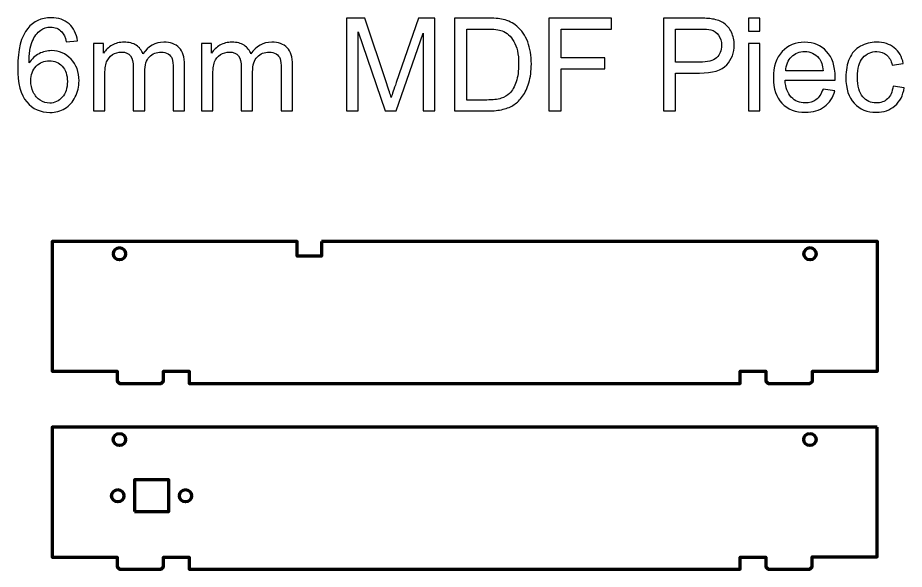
# Model space of a CAD drawing. Header units: millimetres. Extents: x 198 to 2265, y -986 to 144.
# Drawn here: x 197.7 to 559.8, y -80.9 to 144.4 of the extents above; entities that cross this region are included whole.
import ezdxf

# ---------------------------------------------------------------- set-up
doc = ezdxf.new("R2010")
doc.units = ezdxf.units.MM
doc.header["$MEASUREMENT"] = 0
doc.layers.add('Layer 1', color=7, linetype='Continuous')

msp = doc.modelspace()

# ---------------------------------------------------------------- linework, layer by layer
at = {"layer": 'Layer 1', "color": 250, "lineweight": 70}
msp.add_lwpolyline([(245.4105, -57.3654), (259.4105, -57.3654), (259.4105, -44.3654), (245.4105, -44.3654), (245.4105, -57.3654)], close=True, dxfattribs=at)
for centre in [(239.2838, 47.9669), (521.2838, 47.9669), (239.2445, -27.8865), (521.2445, -27.8865), (238.5628, -50.8654), (266.2513, -50.8654)]:
    msp.add_ellipse(centre, major_axis=(0, 2.5), ratio=1, dxfattribs=at)
at = {"layer": 'Layer 1', "color": 250}
for points, knots in [([(222.113, 134.9369), (222.113, 134.9369), (217.5093, 134.5665), (217.5093, 134.5665), (217.0948, 136.3921), (216.5039, 137.7239), (215.7366, 138.5529), (214.4754, 139.8846), (212.9143, 140.5461), (211.0623, 140.5461), (209.5718, 140.5461), (208.2489, 140.1316), (207.1111, 139.3026), (205.6471, 138.2354), (204.5006, 136.6832), (203.6451, 134.6371), (202.7984, 132.5821), (202.3575, 129.6629), (202.3222, 125.8794), (203.4423, 127.5815), (204.8181, 128.8515), (206.4409, 129.6717), (208.0636, 130.5008), (209.757, 130.9153), (211.5385, 130.9153), (214.643, 130.9153), (217.2888, 129.7687), (219.476, 127.4845), (221.6544, 125.2003), (222.748, 122.2546), (222.748, 118.6298), (222.748, 116.2485), (222.2365, 114.0437), (221.2134, 111.9975), (220.1816, 109.9514), (218.7793, 108.3904), (216.9801, 107.3056), (215.1898, 106.2208), (213.1525, 105.674), (210.8771, 105.674), (207.0053, 105.674), (203.8391, 107.1028), (201.3873, 109.9514), (198.9443, 112.8001), (197.7184, 117.5009), (197.7184, 124.0449), (197.7184, 131.3651), (199.0766, 136.692), (201.7842, 140.0169), (204.1478, 142.9097), (207.3316, 144.3561), (211.3445, 144.3561), (214.3255, 144.3561), (216.7773, 143.5183), (218.6823, 141.8514), (220.5873, 140.1845), (221.7338, 137.8826), (222.113, 134.9369)], [0, 0, 0, 0, 0.05263158, 0.05263158, 0.05263158, 0.10526316, 0.10526316, 0.10526316, 0.15789474, 0.15789474, 0.15789474, 0.21052632, 0.21052632, 0.21052632, 0.26315789, 0.26315789, 0.26315789, 0.31578947, 0.31578947, 0.31578947, 0.36842105, 0.36842105, 0.36842105, 0.42105263, 0.42105263, 0.42105263, 0.47368421, 0.47368421, 0.47368421, 0.52631579, 0.52631579, 0.52631579, 0.57894737, 0.57894737, 0.57894737, 0.63157895, 0.63157895, 0.63157895, 0.68421053, 0.68421053, 0.68421053, 0.73684211, 0.73684211, 0.73684211, 0.78947368, 0.78947368, 0.78947368, 0.84210526, 0.84210526, 0.84210526, 0.89473684, 0.89473684, 0.89473684, 0.94736842, 0.94736842, 0.94736842, 1, 1, 1, 1]), ([(331.9681, 106.309), (331.9681, 106.309), (331.9681, 144.1974), (331.9681, 144.1974), (331.9681, 144.1974), (339.4822, 144.1974), (339.4822, 144.1974), (339.4822, 144.1974), (348.4428, 117.3774), (348.4428, 117.3774), (349.2718, 114.8815), (349.8715, 113.0118), (350.2508, 111.7682), (350.6829, 113.1441), (351.362, 115.1725), (352.2792, 117.8448), (352.2792, 117.8448), (361.3986, 144.1974), (361.3986, 144.1974), (361.3986, 144.1974), (368.1102, 144.1974), (368.1102, 144.1974), (368.1102, 144.1974), (368.1102, 106.309), (368.1102, 106.309), (368.1102, 106.309), (363.2947, 106.309), (363.2947, 106.309), (363.2947, 106.309), (363.2947, 138.0061), (363.2947, 138.0061), (363.2947, 138.0061), (352.2351, 106.309), (352.2351, 106.309), (352.2351, 106.309), (347.7196, 106.309), (347.7196, 106.309), (347.7196, 106.309), (336.7835, 138.5882), (336.7835, 138.5882), (336.7835, 138.5882), (336.7835, 106.309), (336.7835, 106.309), (336.7835, 106.309), (331.9681, 106.309), (331.9681, 106.309)], [0, 0, 0, 0, 0.06666667, 0.06666667, 0.06666667, 0.13333333, 0.13333333, 0.13333333, 0.2, 0.2, 0.2, 0.26666667, 0.26666667, 0.26666667, 0.33333333, 0.33333333, 0.33333333, 0.4, 0.4, 0.4, 0.46666667, 0.46666667, 0.46666667, 0.53333333, 0.53333333, 0.53333333, 0.6, 0.6, 0.6, 0.66666667, 0.66666667, 0.66666667, 0.73333333, 0.73333333, 0.73333333, 0.8, 0.8, 0.8, 0.86666667, 0.86666667, 0.86666667, 0.93333333, 0.93333333, 0.93333333, 1, 1, 1, 1]), ([(376.1535, 106.309), (376.1535, 106.309), (376.1535, 144.1974), (376.1535, 144.1974), (376.1535, 144.1974), (389.2063, 144.1974), (389.2063, 144.1974), (392.152, 144.1974), (394.4009, 144.021), (395.9532, 143.6594), (398.1227, 143.1567), (399.9748, 142.2483), (401.5094, 140.943), (403.5114, 139.2496), (405.0019, 137.0977), (405.9897, 134.4695), (406.9863, 131.8413), (407.4802, 128.8339), (407.4802, 125.456), (407.4802, 122.5809), (407.145, 120.0321), (406.4748, 117.8096), (405.8045, 115.5871), (404.9402, 113.7438), (403.8907, 112.2886), (402.8323, 110.8334), (401.6858, 109.6868), (400.4334, 108.8578), (399.1899, 108.02), (397.6818, 107.385), (395.9179, 106.9528), (394.1452, 106.5207), (392.1167, 106.309), (389.8236, 106.309), (389.8236, 106.309), (376.1535, 106.309), (376.1535, 106.309)], [0, 0, 0, 0, 0.08333333, 0.08333333, 0.08333333, 0.16666667, 0.16666667, 0.16666667, 0.25, 0.25, 0.25, 0.33333333, 0.33333333, 0.33333333, 0.41666667, 0.41666667, 0.41666667, 0.5, 0.5, 0.5, 0.58333333, 0.58333333, 0.58333333, 0.66666667, 0.66666667, 0.66666667, 0.75, 0.75, 0.75, 0.83333333, 0.83333333, 0.83333333, 0.91666667, 0.91666667, 0.91666667, 1, 1, 1, 1]), ([(414.6328, 106.309), (414.6328, 106.309), (414.6328, 144.1974), (414.6328, 144.1974), (414.6328, 144.1974), (440.1915, 144.1974), (440.1915, 144.1974), (440.1915, 144.1974), (440.1915, 139.7524), (440.1915, 139.7524), (440.1915, 139.7524), (419.6599, 139.7524), (419.6599, 139.7524), (419.6599, 139.7524), (419.6599, 127.9519), (419.6599, 127.9519), (419.6599, 127.9519), (437.4399, 127.9519), (437.4399, 127.9519), (437.4399, 127.9519), (437.4399, 123.5069), (437.4399, 123.5069), (437.4399, 123.5069), (419.6599, 123.5069), (419.6599, 123.5069), (419.6599, 123.5069), (419.6599, 106.309), (419.6599, 106.309), (419.6599, 106.309), (414.6328, 106.309), (414.6328, 106.309)], [0, 0, 0, 0, 0.1, 0.1, 0.1, 0.2, 0.2, 0.2, 0.3, 0.3, 0.3, 0.4, 0.4, 0.4, 0.5, 0.5, 0.5, 0.6, 0.6, 0.6, 0.7, 0.7, 0.7, 0.8, 0.8, 0.8, 0.9, 0.9, 0.9, 1, 1, 1, 1]), ([(461.3935, 106.309), (461.3935, 106.309), (461.3935, 144.1974), (461.3935, 144.1974), (461.3935, 144.1974), (475.6986, 144.1974), (475.6986, 144.1974), (478.2122, 144.1974), (480.1348, 144.0739), (481.4666, 143.8358), (483.3275, 143.5271), (484.8885, 142.9362), (486.1497, 142.0719), (487.4109, 141.1987), (488.4251, 139.9817), (489.1924, 138.4206), (489.9597, 136.8596), (490.3389, 135.1398), (490.3389, 133.2612), (490.3389, 130.051), (489.3159, 127.3257), (487.2609, 125.1032), (485.2148, 122.8719), (481.5018, 121.7607), (476.1396, 121.7607), (476.1396, 121.7607), (466.4206, 121.7607), (466.4206, 121.7607), (466.4206, 121.7607), (466.4206, 106.309), (466.4206, 106.309), (466.4206, 106.309), (461.3935, 106.309), (461.3935, 106.309)], [0, 0, 0, 0, 0.09090909, 0.09090909, 0.09090909, 0.18181818, 0.18181818, 0.18181818, 0.27272727, 0.27272727, 0.27272727, 0.36363636, 0.36363636, 0.36363636, 0.45454545, 0.45454545, 0.45454545, 0.54545455, 0.54545455, 0.54545455, 0.63636364, 0.63636364, 0.63636364, 0.72727273, 0.72727273, 0.72727273, 0.81818182, 0.81818182, 0.81818182, 0.90909091, 0.90909091, 0.90909091, 1, 1, 1, 1]), ([(496.1068, 138.9057), (496.1068, 138.9057), (496.1068, 144.1974), (496.1068, 144.1974), (496.1068, 144.1974), (500.7635, 144.1974), (500.7635, 144.1974), (500.7635, 144.1974), (500.7635, 138.9057), (500.7635, 138.9057), (500.7635, 138.9057), (496.1068, 138.9057), (496.1068, 138.9057)], [0, 0, 0, 0, 0.25, 0.25, 0.25, 0.5, 0.5, 0.5, 0.75, 0.75, 0.75, 1, 1, 1, 1]), ([(381.1806, 110.754), (381.1806, 110.754), (389.2592, 110.754), (389.2592, 110.754), (391.7551, 110.754), (393.713, 110.9833), (395.1329, 111.4507), (396.5529, 111.9182), (397.6818, 112.5708), (398.5284, 113.4175), (399.7102, 114.6081), (400.6363, 116.2132), (401.2977, 118.2241), (401.9592, 120.2349), (402.2943, 122.6691), (402.2943, 125.5354), (402.2943, 129.5042), (401.6417, 132.5557), (400.3452, 134.69), (399.0488, 136.8243), (397.4701, 138.253), (395.6092, 138.9762), (394.2686, 139.4966), (392.1079, 139.7524), (389.1269, 139.7524), (389.1269, 139.7524), (381.1806, 139.7524), (381.1806, 139.7524), (381.1806, 139.7524), (381.1806, 110.754), (381.1806, 110.754)], [0, 0, 0, 0, 0.1, 0.1, 0.1, 0.2, 0.2, 0.2, 0.3, 0.3, 0.3, 0.4, 0.4, 0.4, 0.5, 0.5, 0.5, 0.6, 0.6, 0.6, 0.7, 0.7, 0.7, 0.8, 0.8, 0.8, 0.9, 0.9, 0.9, 1, 1, 1, 1]), ([(466.4206, 126.2057), (466.4206, 126.2057), (476.2102, 126.2057), (476.2102, 126.2057), (479.4557, 126.2057), (481.7488, 126.8054), (483.1158, 128.0137), (484.474, 129.2219), (485.1531, 130.9153), (485.1531, 133.1113), (485.1531, 134.69), (484.7562, 136.0482), (483.9536, 137.1771), (483.1511, 138.306), (482.0927, 139.0556), (480.7875, 139.4172), (479.9408, 139.6377), (478.3797, 139.7524), (476.1131, 139.7524), (476.1131, 139.7524), (466.4206, 139.7524), (466.4206, 139.7524), (466.4206, 139.7524), (466.4206, 126.2057), (466.4206, 126.2057)], [0, 0, 0, 0, 0.125, 0.125, 0.125, 0.25, 0.25, 0.25, 0.375, 0.375, 0.375, 0.5, 0.5, 0.5, 0.625, 0.625, 0.625, 0.75, 0.75, 0.75, 0.875, 0.875, 0.875, 1, 1, 1, 1]), ([(228.6306, 106.309), (228.6306, 106.309), (228.6306, 133.7728), (228.6306, 133.7728), (228.6306, 133.7728), (232.811, 133.7728), (232.811, 133.7728), (232.811, 133.7728), (232.811, 129.8922), (232.811, 129.8922), (233.6665, 131.2328), (234.813, 132.3176), (236.2418, 133.1289), (237.6705, 133.9492), (239.2933, 134.3549), (241.1189, 134.3549), (243.1474, 134.3549), (244.8143, 133.9315), (246.1108, 133.0937), (247.4072, 132.247), (248.3244, 131.074), (248.8536, 129.5571), (251.0408, 132.7585), (253.8719, 134.3549), (257.3644, 134.3549), (260.0984, 134.3549), (262.2062, 133.6052), (263.6703, 132.0971), (265.1431, 130.5889), (265.884, 128.2694), (265.884, 125.1385), (265.884, 125.1385), (265.884, 106.309), (265.884, 106.309), (265.884, 106.309), (261.2273, 106.309), (261.2273, 106.309), (261.2273, 106.309), (261.2273, 123.5951), (261.2273, 123.5951), (261.2273, 125.4472), (261.0685, 126.7878), (260.7687, 127.608), (260.4688, 128.4282), (259.922, 129.0808), (259.1194, 129.5835), (258.3257, 130.0862), (257.3908, 130.3332), (256.3237, 130.3332), (254.3834, 130.3332), (252.7783, 129.6894), (251.4994, 128.4105), (250.2206, 127.1229), (249.5856, 125.068), (249.5856, 122.2457), (249.5856, 122.2457), (249.5856, 106.309), (249.5856, 106.309), (249.5856, 106.309), (244.9289, 106.309), (244.9289, 106.309), (244.9289, 106.309), (244.9289, 124.1331), (244.9289, 124.1331), (244.9289, 126.1969), (244.5497, 127.7491), (243.7912, 128.781), (243.0328, 129.8128), (241.7892, 130.3332), (240.0694, 130.3332), (238.7641, 130.3332), (237.5559, 129.9892), (236.4446, 129.3013), (235.3334, 128.6134), (234.5308, 127.608), (234.0281, 126.2762), (233.5342, 124.9533), (233.2873, 123.0395), (233.2873, 120.5436), (233.2873, 120.5436), (233.2873, 106.309), (233.2873, 106.309), (233.2873, 106.309), (228.6306, 106.309), (228.6306, 106.309)], [0, 0, 0, 0, 0.03571429, 0.03571429, 0.03571429, 0.07142857, 0.07142857, 0.07142857, 0.10714286, 0.10714286, 0.10714286, 0.14285714, 0.14285714, 0.14285714, 0.17857143, 0.17857143, 0.17857143, 0.21428571, 0.21428571, 0.21428571, 0.25, 0.25, 0.25, 0.28571429, 0.28571429, 0.28571429, 0.32142857, 0.32142857, 0.32142857, 0.35714286, 0.35714286, 0.35714286, 0.39285714, 0.39285714, 0.39285714, 0.42857143, 0.42857143, 0.42857143, 0.46428571, 0.46428571, 0.46428571, 0.5, 0.5, 0.5, 0.53571429, 0.53571429, 0.53571429, 0.57142857, 0.57142857, 0.57142857, 0.60714286, 0.60714286, 0.60714286, 0.64285714, 0.64285714, 0.64285714, 0.67857143, 0.67857143, 0.67857143, 0.71428571, 0.71428571, 0.71428571, 0.75, 0.75, 0.75, 0.78571429, 0.78571429, 0.78571429, 0.82142857, 0.82142857, 0.82142857, 0.85714286, 0.85714286, 0.85714286, 0.89285714, 0.89285714, 0.89285714, 0.92857143, 0.92857143, 0.92857143, 0.96428571, 0.96428571, 0.96428571, 1, 1, 1, 1]), ([(272.7102, 106.309), (272.7102, 106.309), (272.7102, 133.7728), (272.7102, 133.7728), (272.7102, 133.7728), (276.8906, 133.7728), (276.8906, 133.7728), (276.8906, 133.7728), (276.8906, 129.8922), (276.8906, 129.8922), (277.7461, 131.2328), (278.8926, 132.3176), (280.3214, 133.1289), (281.7501, 133.9492), (283.3729, 134.3549), (285.1985, 134.3549), (287.227, 134.3549), (288.8939, 133.9315), (290.1904, 133.0937), (291.4868, 132.247), (292.404, 131.074), (292.9332, 129.5571), (295.1204, 132.7585), (297.9515, 134.3549), (301.444, 134.3549), (304.178, 134.3549), (306.2858, 133.6052), (307.7499, 132.0971), (309.2227, 130.5889), (309.9636, 128.2694), (309.9636, 125.1385), (309.9636, 125.1385), (309.9636, 106.309), (309.9636, 106.309), (309.9636, 106.309), (305.3069, 106.309), (305.3069, 106.309), (305.3069, 106.309), (305.3069, 123.5951), (305.3069, 123.5951), (305.3069, 125.4472), (305.1481, 126.7878), (304.8483, 127.608), (304.5484, 128.4282), (304.0016, 129.0808), (303.199, 129.5835), (302.4053, 130.0862), (301.4704, 130.3332), (300.4033, 130.3332), (298.463, 130.3332), (296.8579, 129.6894), (295.579, 128.4105), (294.3002, 127.1229), (293.6652, 125.068), (293.6652, 122.2457), (293.6652, 122.2457), (293.6652, 106.309), (293.6652, 106.309), (293.6652, 106.309), (289.0085, 106.309), (289.0085, 106.309), (289.0085, 106.309), (289.0085, 124.1331), (289.0085, 124.1331), (289.0085, 126.1969), (288.6293, 127.7491), (287.8708, 128.781), (287.1124, 129.8128), (285.8688, 130.3332), (284.149, 130.3332), (282.8437, 130.3332), (281.6355, 129.9892), (280.5242, 129.3013), (279.413, 128.6134), (278.6104, 127.608), (278.1077, 126.2762), (277.6138, 124.9533), (277.3669, 123.0395), (277.3669, 120.5436), (277.3669, 120.5436), (277.3669, 106.309), (277.3669, 106.309), (277.3669, 106.309), (272.7102, 106.309), (272.7102, 106.309)], [0, 0, 0, 0, 0.03571429, 0.03571429, 0.03571429, 0.07142857, 0.07142857, 0.07142857, 0.10714286, 0.10714286, 0.10714286, 0.14285714, 0.14285714, 0.14285714, 0.17857143, 0.17857143, 0.17857143, 0.21428571, 0.21428571, 0.21428571, 0.25, 0.25, 0.25, 0.28571429, 0.28571429, 0.28571429, 0.32142857, 0.32142857, 0.32142857, 0.35714286, 0.35714286, 0.35714286, 0.39285714, 0.39285714, 0.39285714, 0.42857143, 0.42857143, 0.42857143, 0.46428571, 0.46428571, 0.46428571, 0.5, 0.5, 0.5, 0.53571429, 0.53571429, 0.53571429, 0.57142857, 0.57142857, 0.57142857, 0.60714286, 0.60714286, 0.60714286, 0.64285714, 0.64285714, 0.64285714, 0.67857143, 0.67857143, 0.67857143, 0.71428571, 0.71428571, 0.71428571, 0.75, 0.75, 0.75, 0.78571429, 0.78571429, 0.78571429, 0.82142857, 0.82142857, 0.82142857, 0.85714286, 0.85714286, 0.85714286, 0.89285714, 0.89285714, 0.89285714, 0.92857143, 0.92857143, 0.92857143, 0.96428571, 0.96428571, 0.96428571, 1, 1, 1, 1]), ([(526.5956, 115.199), (526.5956, 115.199), (531.411, 114.564), (531.411, 114.564), (530.6614, 111.7682), (529.2591, 109.5898), (527.213, 108.0464), (525.1669, 106.503), (522.5563, 105.7269), (519.3725, 105.7269), (515.3685, 105.7269), (512.1935, 106.9616), (509.8475, 109.4311), (507.5015, 111.8917), (506.3285, 115.3578), (506.3285, 119.8116), (506.3285, 124.4153), (507.5103, 127.996), (509.8828, 130.536), (512.2552, 133.0848), (515.3332, 134.3549), (519.1167, 134.3549), (522.7768, 134.3549), (525.7666, 133.1113), (528.0861, 130.6154), (530.4056, 128.1195), (531.5698, 124.6094), (531.5698, 120.085), (531.5698, 119.8116), (531.561, 119.3971), (531.5433, 118.8503), (531.5433, 118.8503), (511.091, 118.8503), (511.091, 118.8503), (511.2674, 115.8428), (512.1141, 113.5321), (513.6487, 111.9358), (515.1744, 110.3395), (517.0882, 109.5369), (519.3725, 109.5369), (521.0746, 109.5369), (522.5298, 109.9867), (523.7293, 110.8863), (524.9376, 111.7859), (525.8901, 113.2234), (526.5956, 115.199)], [0, 0, 0, 0, 0.06666667, 0.06666667, 0.06666667, 0.13333333, 0.13333333, 0.13333333, 0.2, 0.2, 0.2, 0.26666667, 0.26666667, 0.26666667, 0.33333333, 0.33333333, 0.33333333, 0.4, 0.4, 0.4, 0.46666667, 0.46666667, 0.46666667, 0.53333333, 0.53333333, 0.53333333, 0.6, 0.6, 0.6, 0.66666667, 0.66666667, 0.66666667, 0.73333333, 0.73333333, 0.73333333, 0.8, 0.8, 0.8, 0.86666667, 0.86666667, 0.86666667, 0.93333333, 0.93333333, 0.93333333, 1, 1, 1, 1]), ([(555.2324, 116.3632), (555.2324, 116.3632), (559.7832, 115.7282), (559.7832, 115.7282), (559.2805, 112.5973), (558.0105, 110.1543), (555.9556, 108.3816), (553.9006, 106.6089), (551.3694, 105.7269), (548.3797, 105.7269), (544.6314, 105.7269), (541.6151, 106.9528), (539.3397, 109.4046), (537.0555, 111.8564), (535.9178, 115.3666), (535.9178, 119.935), (535.9178, 122.8984), (536.4117, 125.4825), (537.3906, 127.705), (538.3696, 129.9187), (539.8601, 131.5855), (541.8709, 132.688), (543.8729, 133.7992), (546.0513, 134.3549), (548.4149, 134.3549), (551.3871, 134.3549), (553.8301, 133.6052), (555.7174, 132.0971), (557.6136, 130.5889), (558.8307, 128.4458), (559.3599, 125.6765), (559.3599, 125.6765), (554.8619, 124.9886), (554.8619, 124.9886), (554.4298, 126.8319), (553.6713, 128.2165), (552.5689, 129.1514), (551.4753, 130.0774), (550.1524, 130.5448), (548.6001, 130.5448), (546.2542, 130.5448), (544.3492, 129.707), (542.8763, 128.0313), (541.4123, 126.3468), (540.6803, 123.701), (540.6803, 120.0673), (540.6803, 116.3808), (541.3858, 113.7085), (542.7969, 112.0416), (544.2169, 110.3748), (546.0601, 109.5369), (548.3267, 109.5369), (550.1612, 109.5369), (551.6869, 110.0925), (552.904, 111.2126), (554.1299, 112.3239), (554.906, 114.0437), (555.2324, 116.3632)], [0, 0, 0, 0, 0.05263158, 0.05263158, 0.05263158, 0.10526316, 0.10526316, 0.10526316, 0.15789474, 0.15789474, 0.15789474, 0.21052632, 0.21052632, 0.21052632, 0.26315789, 0.26315789, 0.26315789, 0.31578947, 0.31578947, 0.31578947, 0.36842105, 0.36842105, 0.36842105, 0.42105263, 0.42105263, 0.42105263, 0.47368421, 0.47368421, 0.47368421, 0.52631579, 0.52631579, 0.52631579, 0.57894737, 0.57894737, 0.57894737, 0.63157895, 0.63157895, 0.63157895, 0.68421053, 0.68421053, 0.68421053, 0.73684211, 0.73684211, 0.73684211, 0.78947368, 0.78947368, 0.78947368, 0.84210526, 0.84210526, 0.84210526, 0.89473684, 0.89473684, 0.89473684, 0.94736842, 0.94736842, 0.94736842, 1, 1, 1, 1]), ([(496.1068, 106.309), (496.1068, 106.309), (496.1068, 133.7728), (496.1068, 133.7728), (496.1068, 133.7728), (500.7635, 133.7728), (500.7635, 133.7728), (500.7635, 133.7728), (500.7635, 106.309), (500.7635, 106.309), (500.7635, 106.309), (496.1068, 106.309), (496.1068, 106.309)], [0, 0, 0, 0, 0.25, 0.25, 0.25, 0.5, 0.5, 0.5, 0.75, 0.75, 0.75, 1, 1, 1, 1]), ([(511.3556, 122.6603), (511.3556, 122.6603), (526.6485, 122.6603), (526.6485, 122.6603), (526.4457, 124.971), (525.8548, 126.6996), (524.8935, 127.8549), (523.4206, 129.6453), (521.498, 130.5448), (519.1432, 130.5448), (517.0089, 130.5448), (515.2185, 129.8305), (513.7633, 128.4017), (512.3169, 126.973), (511.5144, 125.0592), (511.3556, 122.6603)], [0, 0, 0, 0, 0.2, 0.2, 0.2, 0.4, 0.4, 0.4, 0.6, 0.6, 0.6, 0.8, 0.8, 0.8, 1, 1, 1, 1]), ([(203.063, 118.5857), (203.063, 116.9805), (203.407, 115.446), (204.0861, 113.9819), (204.7652, 112.5179), (205.7177, 111.4066), (206.9259, 110.6393), (208.143, 109.8721), (209.4307, 109.484), (210.7977, 109.484), (212.7821, 109.484), (214.4754, 110.2778), (215.8777, 111.8653), (217.28, 113.4528), (217.9855, 115.6047), (217.9855, 118.3299), (217.9855, 120.9493), (217.2888, 123.013), (215.9041, 124.5212), (214.5195, 126.0293), (212.7556, 126.7878), (210.6125, 126.7878), (208.5134, 126.7878), (206.7231, 126.0293), (205.2591, 124.5212), (203.795, 123.013), (203.063, 121.0375), (203.063, 118.5857)], [0, 0, 0, 0, 0.11111111, 0.11111111, 0.11111111, 0.22222222, 0.22222222, 0.22222222, 0.33333333, 0.33333333, 0.33333333, 0.44444444, 0.44444444, 0.44444444, 0.55555556, 0.55555556, 0.55555556, 0.66666667, 0.66666667, 0.66666667, 0.77777778, 0.77777778, 0.77777778, 0.88888889, 0.88888889, 0.88888889, 1, 1, 1, 1])]:
    msp.add_open_spline(points, degree=3, knots=knots, dxfattribs=at)
at = {"layer": 'Layer 1', "color": 250, "lineweight": 70}
for points, knots in [([(321.7965, 52.9656), (321.7965, 52.9656), (548.7838, 52.968), (548.7838, 52.968), (548.7838, 52.968), (548.7838, -0.0318), (548.7838, -0.0318), (548.7838, -0.0318), (522.2562, -0.0318), (522.2562, -0.0318), (522.2562, -0.0318), (522.2562, -4.0331), (522.2562, -4.0331), (522.2562, -4.0331), (521.2542, -5.0351), (521.2542, -5.0351), (521.2542, -5.0351), (504.2579, -5.0351), (504.2579, -5.0351), (504.2579, -5.0351), (503.2609, -4.038), (503.2609, -4.038), (503.2609, -4.038), (503.2609, -0.0379), (503.2609, -0.0379), (503.2609, -0.0379), (492.7567, -0.0379), (492.7567, -0.0379), (492.7567, -0.0379), (492.7567, -5.0386), (492.7567, -5.0386), (492.7567, -5.0386), (380.2742, -5.0393), (380.2742, -5.0393), (380.2742, -5.0393), (267.7917, -5.0399), (267.7917, -5.0399), (267.7917, -5.0399), (267.7917, -0.0408), (267.7917, -0.0408), (267.7917, -0.0408), (257.3057, -0.0408), (257.3057, -0.0408), (257.3057, -0.0408), (257.3057, -4.0426), (257.3057, -4.0426), (257.3057, -4.0426), (256.3052, -5.043), (256.3052, -5.043), (256.3052, -5.043), (239.3056, -5.043), (239.3056, -5.043), (239.3056, -5.043), (238.3176, -4.055), (238.3176, -4.055), (238.3176, -4.055), (238.3176, -0.0573), (238.3176, -0.0573), (238.3176, -0.0573), (211.822, -0.0573), (211.822, -0.0573), (211.822, -0.0573), (211.7838, 52.968), (211.7838, 52.968), (211.7838, 52.968), (311.7944, 52.968), (311.7944, 52.968), (311.7944, 52.968), (311.7944, 46.9662), (311.7944, 46.9662), (311.7944, 46.9662), (321.7965, 46.9662), (321.7965, 46.9662), (321.7965, 46.9662), (321.7965, 52.9656), (321.7965, 52.9656)], [0, 0, 0, 0, 0.04, 0.04, 0.04, 0.08, 0.08, 0.08, 0.12, 0.12, 0.12, 0.16, 0.16, 0.16, 0.2, 0.2, 0.2, 0.24, 0.24, 0.24, 0.28, 0.28, 0.28, 0.32, 0.32, 0.32, 0.36, 0.36, 0.36, 0.4, 0.4, 0.4, 0.44, 0.44, 0.44, 0.48, 0.48, 0.48, 0.52, 0.52, 0.52, 0.56, 0.56, 0.56, 0.6, 0.6, 0.6, 0.64, 0.64, 0.64, 0.68, 0.68, 0.68, 0.72, 0.72, 0.72, 0.76, 0.76, 0.76, 0.8, 0.8, 0.8, 0.84, 0.84, 0.84, 0.88, 0.88, 0.88, 0.92, 0.92, 0.92, 0.96, 0.96, 0.96, 1, 1, 1, 1]), ([(548.7445, -22.8854), (548.7445, -22.8854), (548.7445, -75.8852), (548.7445, -75.8852), (548.7445, -75.8852), (522.2169, -75.8852), (522.2169, -75.8852), (522.2169, -75.8852), (522.2169, -79.8865), (522.2169, -79.8865), (522.2169, -79.8865), (521.2149, -80.8885), (521.2149, -80.8885), (521.2149, -80.8885), (504.2186, -80.8885), (504.2186, -80.8885), (504.2186, -80.8885), (503.2216, -79.8914), (503.2216, -79.8914), (503.2216, -79.8914), (503.2216, -75.8913), (503.2216, -75.8913), (503.2216, -75.8913), (492.7174, -75.8913), (492.7174, -75.8913), (492.7174, -75.8913), (492.7174, -80.892), (492.7174, -80.892), (492.7174, -80.892), (380.2349, -80.8927), (380.2349, -80.8927), (380.2349, -80.8927), (267.7524, -80.8933), (267.7524, -80.8933), (267.7524, -80.8933), (267.7524, -75.8942), (267.7524, -75.8942), (267.7524, -75.8942), (257.2664, -75.8942), (257.2664, -75.8942), (257.2664, -75.8942), (257.2664, -79.896), (257.2664, -79.896), (257.2664, -79.896), (256.2659, -80.8964), (256.2659, -80.8964), (256.2659, -80.8964), (239.2663, -80.8964), (239.2663, -80.8964), (239.2663, -80.8964), (238.2783, -79.9084), (238.2783, -79.9084), (238.2783, -79.9084), (238.2783, -75.9107), (238.2783, -75.9107), (238.2783, -75.9107), (211.7827, -75.9107), (211.7827, -75.9107), (211.7827, -75.9107), (211.7445, -22.8854), (211.7445, -22.8854), (325.9038, -22.8854), (425.1619, -22.8867), (548.7445, -22.8854)], [0, 0, 0, 0, 0.04761905, 0.04761905, 0.04761905, 0.0952381, 0.0952381, 0.0952381, 0.14285714, 0.14285714, 0.14285714, 0.19047619, 0.19047619, 0.19047619, 0.23809524, 0.23809524, 0.23809524, 0.28571429, 0.28571429, 0.28571429, 0.33333333, 0.33333333, 0.33333333, 0.38095238, 0.38095238, 0.38095238, 0.42857143, 0.42857143, 0.42857143, 0.47619048, 0.47619048, 0.47619048, 0.52380952, 0.52380952, 0.52380952, 0.57142857, 0.57142857, 0.57142857, 0.61904762, 0.61904762, 0.61904762, 0.66666667, 0.66666667, 0.66666667, 0.71428571, 0.71428571, 0.71428571, 0.76190476, 0.76190476, 0.76190476, 0.80952381, 0.80952381, 0.80952381, 0.85714286, 0.85714286, 0.85714286, 0.9047619, 0.9047619, 0.9047619, 0.95238095, 0.95238095, 0.95238095, 1, 1, 1, 1])]:
    msp.add_open_spline(points, degree=3, knots=knots, dxfattribs=at)

doc.saveas('drawing.dxf')
